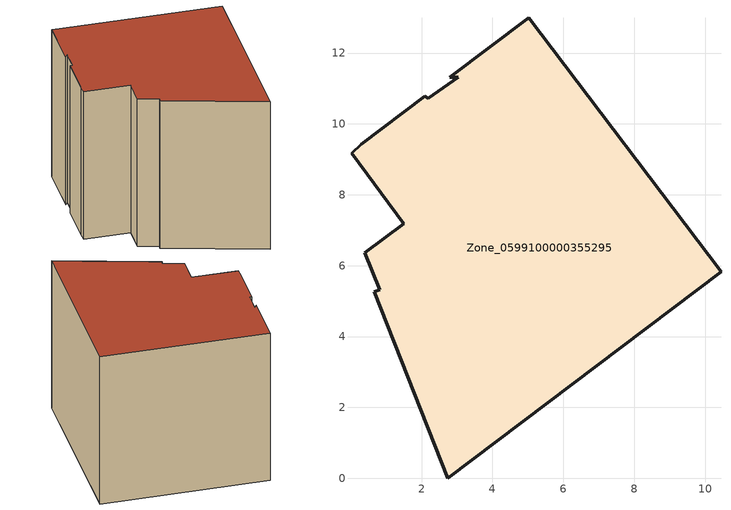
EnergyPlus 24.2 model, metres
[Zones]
Zone_0599100000355295
 floor ground (C_G): 2.19,10.72 3.03,11.31 2.8,11.31 5.02,12.99 10.45,5.82 2.74,0 0.67,5.26 0.82,5.32 0.4,6.37 1.5,7.18 0.02,9.17 0.3,9.43 2.09,10.78 z0
 wall outside (C_F): 1.5,7.18 0.4,6.37 0.82,5.32 0.67,5.26 2.74,0 10.45,5.82 5.02,12.99 2.8,11.31 3.03,11.31 2.19,10.72 2.09,10.78 0.3,9.43 0.02,9.17 1.5,7.18 z0:8.83
 roof outside (C_R): 3.03,11.31 2.19,10.72 2.09,10.78 0.3,9.43 0.02,9.17 1.5,7.18 0.4,6.37 0.82,5.32 0.67,5.26 2.74,0 10.45,5.82 5.02,12.99 2.8,11.31 z8.83
[BUILDING]
Pand.0599100000355295: North Axis=0; Terrain=City; Loads Convergence Tolerance Value=0.04; Temperature Convergence Tolerance Value=0.4; Solar Distribution=FullExterior; Maximum Number of Warmup Days=25; Minimum Number of Warmup Days=1
[Site:Location]
Rotterdam.The.Hague.AP_ZH_NLD Design_Conditions: Latitude=51.96; Longitude=4.45; Time Zone=1; Elevation=-4.5
[SITE:GROUNDTEMPERATURE:BUILDINGSURFACE]
18, 18, 18, 18, 18, 18, 18, 18, 18, 18, 18, 18
[MATERIAL] Thermal Absorptance=0.9; Solar Absorptance=0.7; Visible Absorptance=0.7
Name | Roughness | Thickness | Conductivity | Density | Specific Heat
G.TC.1992-2005 | MediumSmooth | 0.15 | 0.06 | 540 | 1210
F.TC.1992-2005 | Rough | 0.3 | 0.12 | 1920 | 840
R.TC.1992-2005 | MediumRough | 0.2 | 0.08 | 1500 | 1000
[CONSTRUCTION]
C_G: G.TC.1992-2005
C_F: F.TC.1992-2005
C_R: R.TC.1992-2005
[ZONE]
Zone_0599100000355295: Type=1; Multiplier=1; Ceiling Height=Autocalculate; Volume=Autocalculate; Floor Area=autocalculate; Part of Total Floor Area=Yes
[ZONEINFILTRATION:DESIGNFLOWRATE]
Infil_Zone_0599100000355295: Zone or ZoneList or Space or SpaceList=Zone_0599100000355295; Schedule=AlwaysOn; Design Flow Rate Calculation Method=Flow/Area; Flow Rate per Floor Area=0.0015; Constant Term Coefficient=1; Temperature Term Coefficient=0; Velocity Term Coefficient=0; Velocity Squared Term Coefficient=0
[HVACTEMPLATE:ZONE:IDEALLOADSAIRSYSTEM]
Zone_0599100000355295: Maximum Heating Supply Air Temperature=50; Minimum Cooling Supply Air Temperature=13; Maximum Heating Supply Air Humidity Ratio=0.0156; Minimum Cooling Supply Air Humidity Ratio=0.0077; Heating Limit=NoLimit; Cooling Limit=NoLimit; Dehumidification Control Type=ConstantSensibleHeatRatio; Cooling Sensible Heat Ratio=0.7; Dehumidification Setpoint=60; Humidification Control Type=None; Humidification Setpoint=30; Outdoor Air Method=None; Outdoor Air Flow Rate per Person=0.00944; Outdoor Air Flow Rate per Zone Floor Area=0; Outdoor Air Flow Rate per Zone=0; Demand Controlled Ventilation Type=None; Outdoor Air Economizer Type=NoEconomizer; Heat Recovery Type=None; Sensible Heat Recovery Effectiveness=0.7; Latent Heat Recovery Effectiveness=0.65
[ZONECONTROL:THERMOSTAT]
ThermostatControl_Zone_0599100000355295: Zone or ZoneList=Zone_0599100000355295; Control Type Schedule=DualSetpointControlType; Control 1=Thermostat_Zone_0599100000355295; Temperature Difference Between Cutout And Setpoint=0
[THERMOSTATSETPOINT:DUALSETPOINT]
Thermostat_Zone_0599100000355295: Heating Setpoint Temperature Schedule=HeatingSetpoint_Zone_0599100000355295; Cooling Setpoint Temperature Schedule=CoolingSetpoint_Zone_0599100000355295
[SCHEDULE:COMPACT]
HeatingSetpoint_Zone_0599100000355295: Through: 12/31, For: AllDays, Until: 24:00, 21
CoolingSetpoint_Zone_0599100000355295: Through: 12/31, For: AllDays, Until: 24:00, 24
DualSetpointControlType: Through: 12/31, For: AllDays, Until: 24:00, 4
AlwaysOn: Through: 12/31, For: AllDays, Until: 24:00, 1
